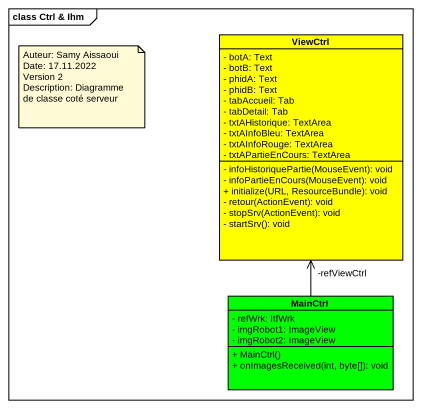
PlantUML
@startuml
mainframe class Ctrl & Ihm
hide circle
hide empty members
skinparam classAttributeIconSize 0
class ViewCtrl #FFFF00 {
  - botA: Text
  - botB: Text
  - phidA: Text
  - phidB: Text
  - tabAccueil: Tab
  - tabDetail: Tab
  - txtAHistorique: TextArea
  - txtAInfoBleu: TextArea
  - txtAInfoRouge: TextArea
  - txtAPartieEnCours: TextArea
  - infoHistoriquePartie(MouseEvent): void
  - infoPartieEnCours(MouseEvent): void
  + initialize(URL, ResourceBundle): void
  - retour(ActionEvent): void
  - stopSrv(ActionEvent): void
  - startSrv(): void
}
class MainCtrl #00FF00 {
  - refWrk: ItfWrk
  - imgRobot1: ImageView
  - imgRobot2: ImageView
  + MainCtrl()
  + onImagesReceived(int, byte[]): void
}
MainCtrl -up-> "-refViewCtrl" ViewCtrl
note as N1
  Auteur: Samy Aissaoui
  Date: 17.11.2022
  Version 2
  Description: Diagramme de classe coté serveur
end note
@enduml
